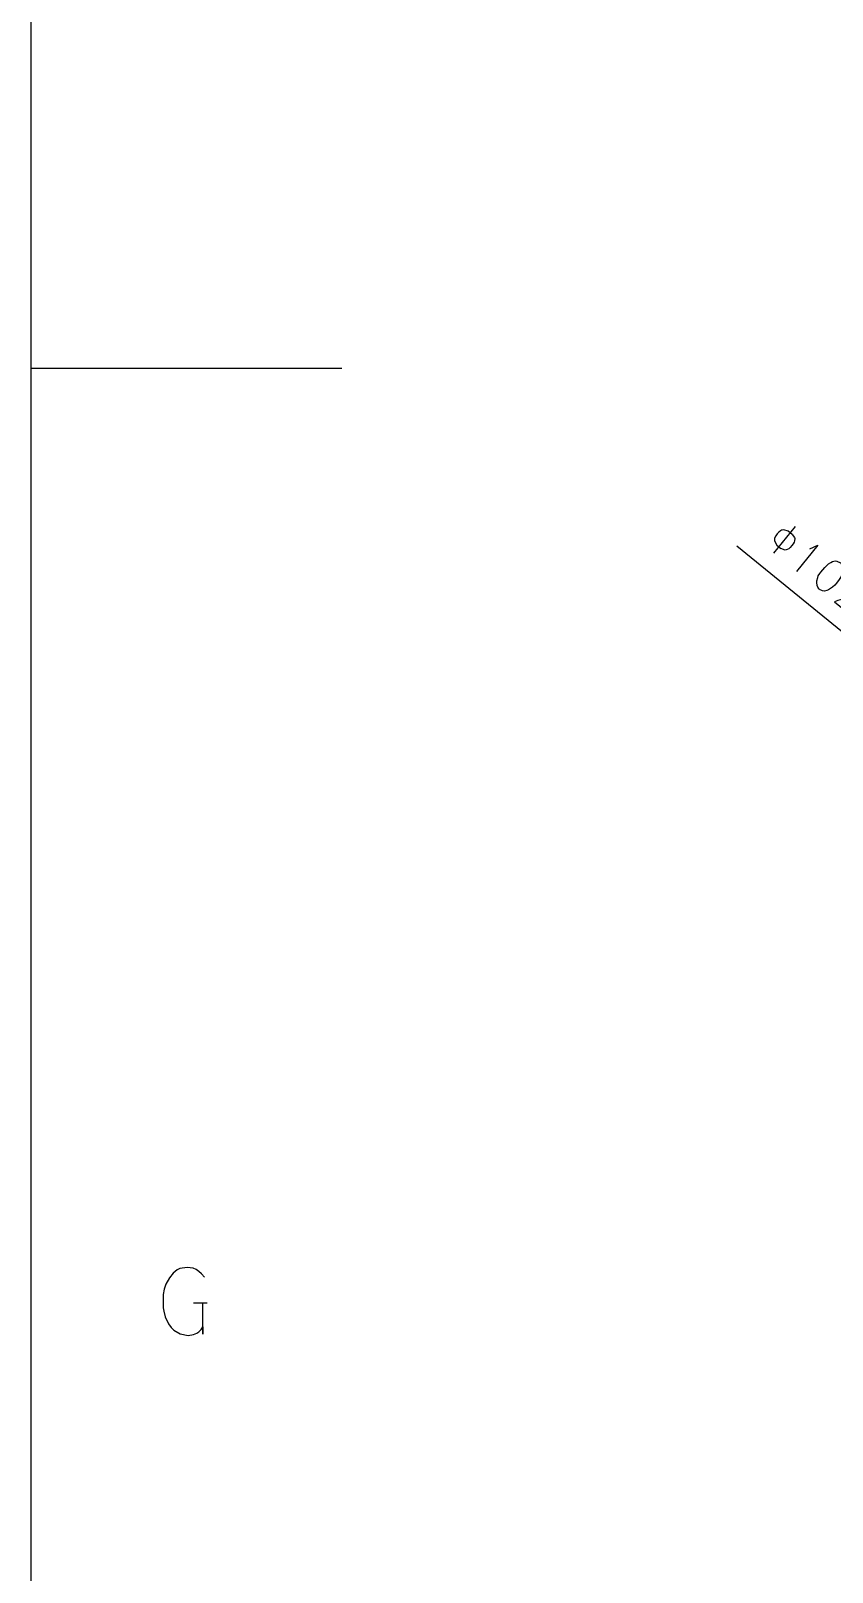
# Model space of a CAD drawing. Extents: x 0 to 8410, y 0 to 11890.
# Drawn here: x 0 to 644, y 2005 to 3244 of the extents above; entities that cross this region are included whole.
import ezdxf

# ---------------------------------------------------------------- set-up
doc = ezdxf.new("R2010")
doc.units = 0
doc.header["$MEASUREMENT"] = 0
doc.layers.add('6', color=7, linetype='Continuous')
doc.layers.add('8', color=7, linetype='Continuous')

# ---------------------------------------------------------------- blocks, each defined once
blk = doc.blocks.new('BLKENT30')
at = {"layer": '6', "color": 2, "linetype": 'Continuous'}
for p, q in [((614.354, 2845.35), (596.935, 2823.97)), ((597.733, 2835.96), (597.575, 2835.19)), ((598.704, 2837.88), (597.733, 2835.96)), ((599.871, 2839.46), (598.704, 2837.88)), ((601.18, 2840.92), (599.871, 2839.46)), ((602.437, 2841.88), (601.18, 2840.92)), ((603.251, 2842.3), (602.437, 2841.88)), ((603.888, 2842.5), (603.251, 2842.3)), ((605.146, 2842.74), (603.888, 2842.5)), ((608.655, 2841.69), (605.146, 2842.74)), ((611.918, 2839.03), (608.655, 2841.69)), ((611.918, 2839.03), (613.587, 2836.59)), ((613.587, 2836.59), (613.872, 2835.64)), ((613.872, 2835.64), (613.697, 2833.97)), ((597.575, 2835.19), (597.577, 2833.74)), ((597.577, 2833.74), (599.459, 2830.4)), ((599.459, 2830.4), (602.723, 2827.74)), ((606.285, 2826.47), (602.723, 2827.74)), ((607.79, 2826.87), (606.285, 2826.47)), ((609.012, 2827.5), (607.79, 2826.87)), ((610.197, 2828.52), (609.012, 2827.5)), ((611.506, 2829.98), (610.197, 2828.52)), ((612.673, 2831.56), (611.506, 2829.98)), ((613.345, 2832.81), (612.673, 2831.56)), ((613.697, 2833.97), (613.345, 2832.81)), ((632.498, 2830.39), (615.168, 2809.12)), ((626.107, 2827.47), (632.498, 2830.39)), ((634.921, 2808.74), (638.016, 2812.54)), ((638.016, 2812.54), (641.005, 2815.34)), ((641.005, 2815.34), (642.828, 2816.56)), ((642.828, 2816.56), (644.121, 2817.13)), ((644.121, 2817.13), (645.325, 2817.6)), ((645.325, 2817.6), (646.724, 2817.72)), ((646.724, 2817.72), (647.787, 2817.58)), ((647.787, 2817.58), (650.641, 2816.16)), ((650.641, 2816.16), (652.753, 2813.53)), ((652.753, 2813.53), (653.411, 2811.73)), ((653.411, 2811.73), (653.219, 2809.9)), ((631.514, 2800.5), (631.653, 2801.83)), ((631.871, 2798.04), (631.514, 2800.5)), ((631.653, 2801.83), (632.305, 2804.37)), ((632.305, 2804.37), (632.746, 2805.63)), ((632.746, 2805.63), (634.108, 2807.59)), ((634.108, 2807.59), (634.921, 2808.74)), ((646.079, 2798.38), (644.203, 2796.66)), ((647.387, 2799.85), (646.079, 2798.38)), ((649.686, 2802.67), (647.387, 2799.85)), ((652.09, 2806.49), (649.686, 2802.67)), ((653.219, 2809.9), (652.09, 2806.49)), ((657.415, 2799.26), (660.512, 2801.61)), ((660.512, 2801.61), (663.15, 2802.53)), ((663.15, 2802.53), (665.931, 2802.62)), ((665.931, 2802.62), (668.342, 2801.37)), ((668.342, 2801.37), (670.489, 2799.08)), ((670.489, 2799.08), (671.413, 2797.61)), ((632.405, 2796.52), (631.871, 2798.04)), ((633.559, 2795.04), (632.405, 2796.52)), ((636.112, 2793.68), (633.842, 2794.81)), ((637.848, 2793.35), (636.112, 2793.68)), ((639.672, 2793.85), (637.848, 2793.35)), ((641.124, 2794.48), (639.672, 2793.85)), ((642.699, 2795.54), (641.124, 2794.48)), ((644.203, 2796.66), (642.699, 2795.54)), ((648.47, 2785.96), (645.744, 2784.93)), ((650.684, 2786.51), (648.47, 2785.96)), ((654.191, 2786.9), (650.684, 2786.51)), ((659.151, 2787.19), (654.191, 2786.9)), ((663.792, 2787.39), (659.151, 2787.19)), ((665.191, 2787.51), (663.792, 2787.39)), ((667.192, 2788.23), (665.191, 2787.51)), ((668.714, 2789.52), (667.192, 2788.23)), ((669.917, 2790.7), (668.714, 2789.52)), ((671.365, 2793.5), (669.917, 2790.7)), ((671.647, 2794.71), (671.365, 2793.5)), ((671.413, 2797.61), (671.716, 2796.1)), ((671.716, 2796.1), (671.647, 2794.71)), ((645.744, 2784.93), (657.449, 2775.4)), ((664.88, 2769.89), (686.607, 2776.56)), ((674.192, 2761.76), (676.905, 2784.65)), ((704.861, 2771.45), (687.53, 2750.17)), ((698.47, 2768.53), (704.861, 2771.45)), ((722.951, 2756.71), (705.621, 2735.43)), ((716.56, 2753.79), (722.951, 2756.71))]:
    blk.add_line(p, q, dxfattribs=at)
at = {"layer": '6', "color": 1, "linetype": 'Continuous'}
for p, q in [((567.223, 2829.94), (810.009, 2632.16)), ((778.913, 2754.66), (718.699, 2680.75)), ((857.591, 2690.57), (797.378, 2616.65))]:
    blk.add_line(p, q, dxfattribs=at)
for points in [[(731.331, 2696.25), (756.153, 2679.41), (752.85, 2675.35)], [(810.009, 2632.16), (785.187, 2649.01), (788.489, 2653.06)]]:
    blk.add_solid(points, dxfattribs=at)
blk = doc.blocks.new('BLKENT714')
at = {"layer": '8', "color": 15, "linetype": 'Continuous'}
for p, q in [((0, 11890), (0, 0)), ((0, 2972.5), (250, 2972.5))]:
    blk.add_line(p, q, dxfattribs=at)
at = {"layer": '8', "color": 2, "linetype": 'Continuous'}
for p, q in [((111.346, 2241.97), (108.418, 2236.65)), ((114.458, 2245.61), (111.346, 2241.97)), ((117.569, 2248.14), (114.458, 2245.61)), ((119.765, 2249.26), (117.569, 2248.14)), ((125.621, 2250.1), (119.765, 2249.26)), ((130.379, 2249.54), (125.621, 2250.1)), ((132.758, 2248.42), (130.379, 2249.54)), ((134.954, 2247.02), (132.758, 2248.42)), ((137.15, 2245.05), (134.954, 2247.02)), ((139.529, 2242.25), (137.15, 2245.05)), ((107.137, 2232.73), (106.405, 2228.54)), ((108.418, 2236.65), (107.137, 2232.73)), ((106.405, 2228.54), (106.222, 2222.94)), ((106.222, 2222.94), (106.405, 2217.62)), ((106.405, 2217.62), (106.771, 2215.1)), ((141.725, 2221.54), (130.745, 2221.54)), ((138.248, 2196.61), (138.248, 2221.26)), ((106.771, 2215.1), (108.052, 2210.61)), ((108.052, 2210.61), (110.614, 2205.01)), ((110.614, 2205.01), (112.81, 2201.93)), ((112.81, 2201.93), (115.007, 2199.69)), ((115.007, 2199.69), (119.948, 2196.89)), ((119.948, 2196.89), (126.536, 2195.49)), ((126.536, 2195.49), (130.745, 2196.33)), ((130.745, 2196.33), (133.307, 2197.45)), ((133.307, 2197.45), (135.137, 2198.57)), ((135.137, 2198.57), (136.784, 2200.25)), ((136.784, 2200.25), (138.248, 2202.49)), ((138.248, 2202.49), (138.248, 2196.61))]:
    blk.add_line(p, q, dxfattribs=at)
at = {"layer": '8', "color": 7, "linetype": 'Continuous', "const_width": 0.03}
blk.add_lwpolyline([(250, 11790), (250, 100)], dxfattribs=at)

msp = doc.modelspace()

# ---------------------------------------------------------------- block references
at = {"layer": '6'}
for name in ['BLKENT714', 'BLKENT30']:
    msp.add_blockref(name, (0, 0), dxfattribs=at)

doc.saveas('drawing.dxf')
